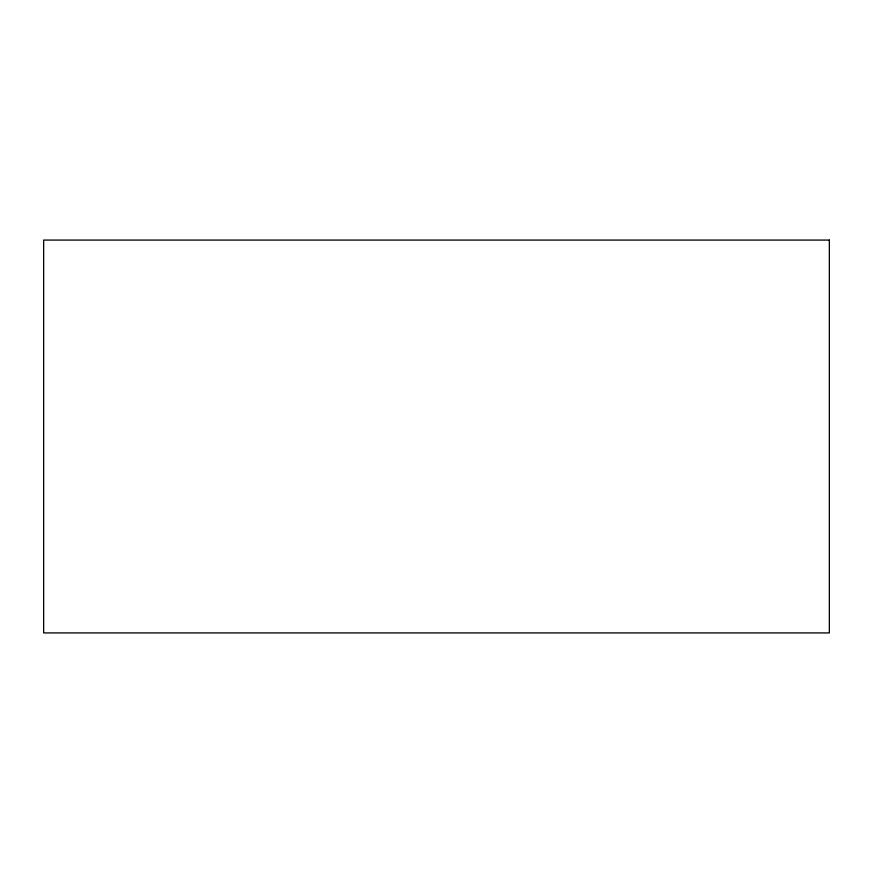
<?xml version="1.0" encoding="UTF-8"?>
<svg xmlns="http://www.w3.org/2000/svg" width="873" height="873" viewBox="0 0 873 873"><rect width="100%" height="100%" fill="white"/><g stroke="black" fill="none" stroke-linecap="round" stroke-linejoin="round"><path stroke-width="1.31" d="M829.35 240.075L43.65 240.075L43.65 632.925L829.35 632.925L829.35 240.075"/></g></svg>
